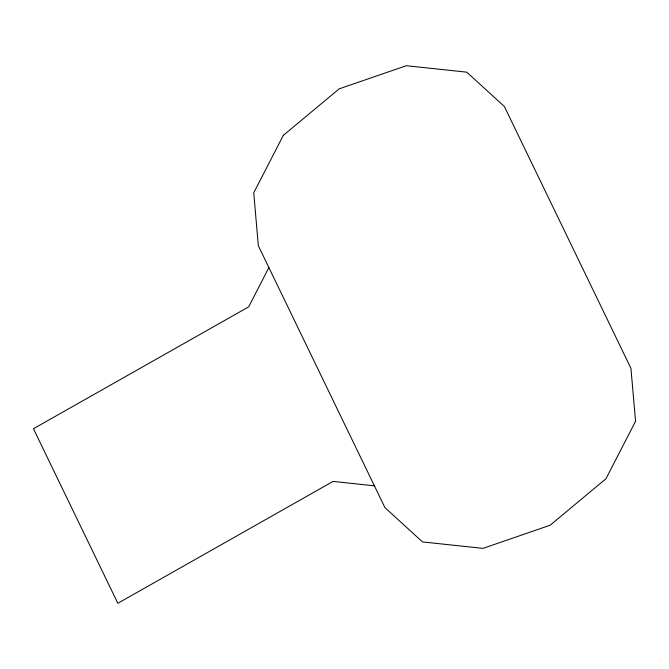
<?xml version="1.0" encoding="UTF-8"?>
<svg xmlns="http://www.w3.org/2000/svg" width="669" height="669" viewBox="0 0 669 669"><rect width="100%" height="100%" fill="white"/><g stroke="black" fill="none" stroke-linecap="round" stroke-linejoin="round"><path stroke-width="1" d="M268.879 267.55L248.701 306.837L33.45 428.729L117.836 603.287L333.087 481.396L374.406 485.845M283.313 135.364L253.735 192.806L258.351 245.782L384.934 507.62L422.507 541.923L482.968 548.379L550.127 525.24L605.972 478.72L635.55 421.286L630.934 368.31L504.359 106.471L466.778 72.168L406.317 65.713L339.166 88.852L283.313 135.364"/></g></svg>
